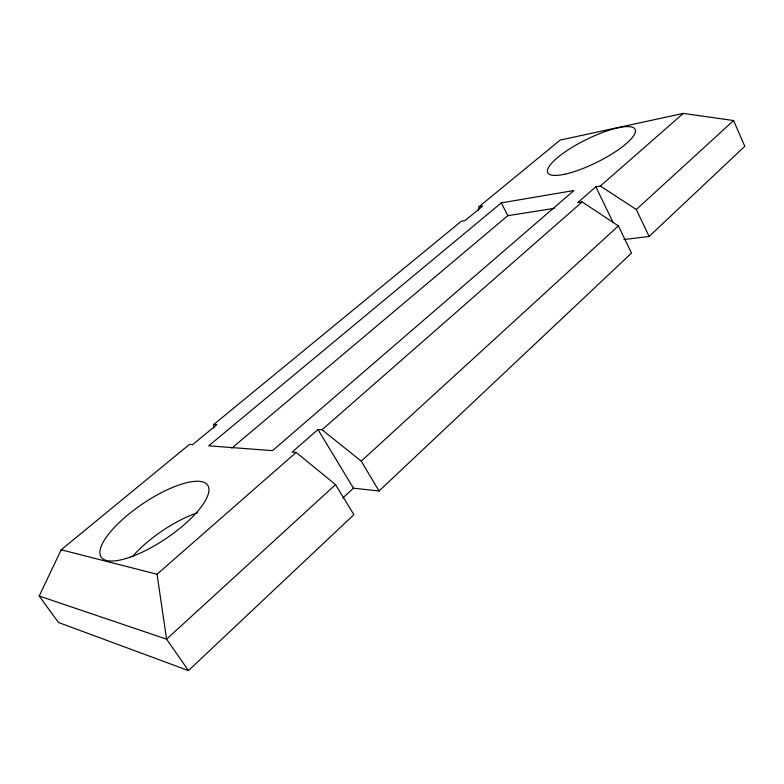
<?xml version="1.0" encoding="UTF-8"?>
<svg xmlns="http://www.w3.org/2000/svg" width="784" height="784" viewBox="0 0 784 784"><rect width="100%" height="100%" fill="white"/><g stroke="black" fill="none" stroke-linecap="round" stroke-linejoin="round"><path stroke-width="1.18" d="M478.338 210.141L479.053 206.682L560.158 140.081L683.266 113.415L733.589 120.54L744.8 146.304L649.113 236.474L623.897 239.561M683.266 113.415L600.348 186.033L595.86 186.798L577.69 202.664L582.169 201.949L618.39 225.91L631.492 253.095L379.054 490.98L361.228 461.139L322.057 429.73L317.971 429.534L292.118 452.113L296.146 452.417L335.552 484.62L353.888 514.686L188.464 670.585L58.467 622.476L39.2 596.016L61.181 549.8L189.512 444.391L192.648 444.626L216.884 424.683L213.699 424.536L213.826 428.103M342.804 498.056L353.457 488.187L379.054 490.98M335.552 484.62L166.58 639.176L39.2 596.016M361.228 461.139L618.39 225.91M649.113 236.474L636.324 209.514L733.589 120.54M61.181 549.8L157.045 574.241L296.146 452.417M322.057 429.73L582.169 201.949M231.799 448.134L507.816 215.669L554.357 208.348M501.27 202.899L208.711 445.831L272.518 450.643L573.908 190.532L501.27 202.899L507.816 215.669M213.699 424.536L461.394 221.176L465.02 220.598L482.689 206.055L479.053 206.682M600.348 186.033L636.324 209.514M188.464 670.585L166.58 639.176L157.045 574.241M317.971 429.534L353.457 488.187M595.86 186.798L613.117 222.529M132.398 556.64A63.651 22.246 -34.5 0 1 197.431 512.824M130.046 557.208A64.239 20.923 -34 0 0 208.838 488.285A64.239 20.923 -34 0 0 124.421 517.803A64.239 20.923 -34 0 0 130.046 557.208M564.833 174.215A48.784 12.534 -26.4 0 0 635.148 132.81A48.784 12.534 -26.4 0 0 574.319 146.04A48.784 12.534 -26.4 0 0 564.833 174.215"/></g></svg>
